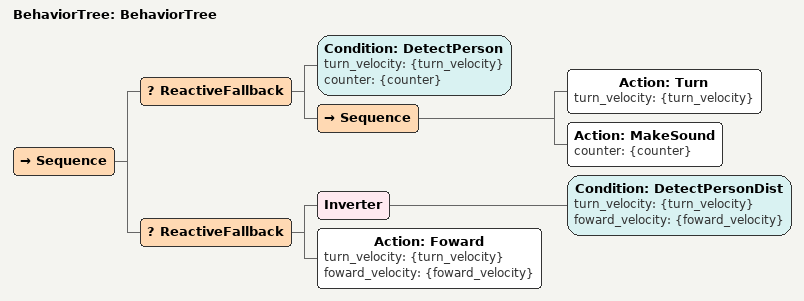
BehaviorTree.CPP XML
<?xml version="1.0"?>
<root main_tree_to_execute="BehaviorTree">
    <BehaviorTree ID="BehaviorTree">
        <Sequence>
            <ReactiveFallback>
                <Condition ID="DetectPerson" turn_velocity="{turn_velocity}" counter="{counter}" />
                <Sequence>
                    <Action ID="Turn" turn_velocity="{turn_velocity}" />
                    <Action ID="MakeSound" counter="{counter}" />
                </Sequence>
            </ReactiveFallback>
            <ReactiveFallback>
                <Inverter>
                    <Condition ID="DetectPersonDist" turn_velocity="{turn_velocity}" foward_velocity="{foward_velocity}"/>
                </Inverter>
                <Action ID="Foward" turn_velocity="{turn_velocity}" foward_velocity="{foward_velocity}"/>
            </ReactiveFallback>
        </Sequence>
    </BehaviorTree>
</root>
